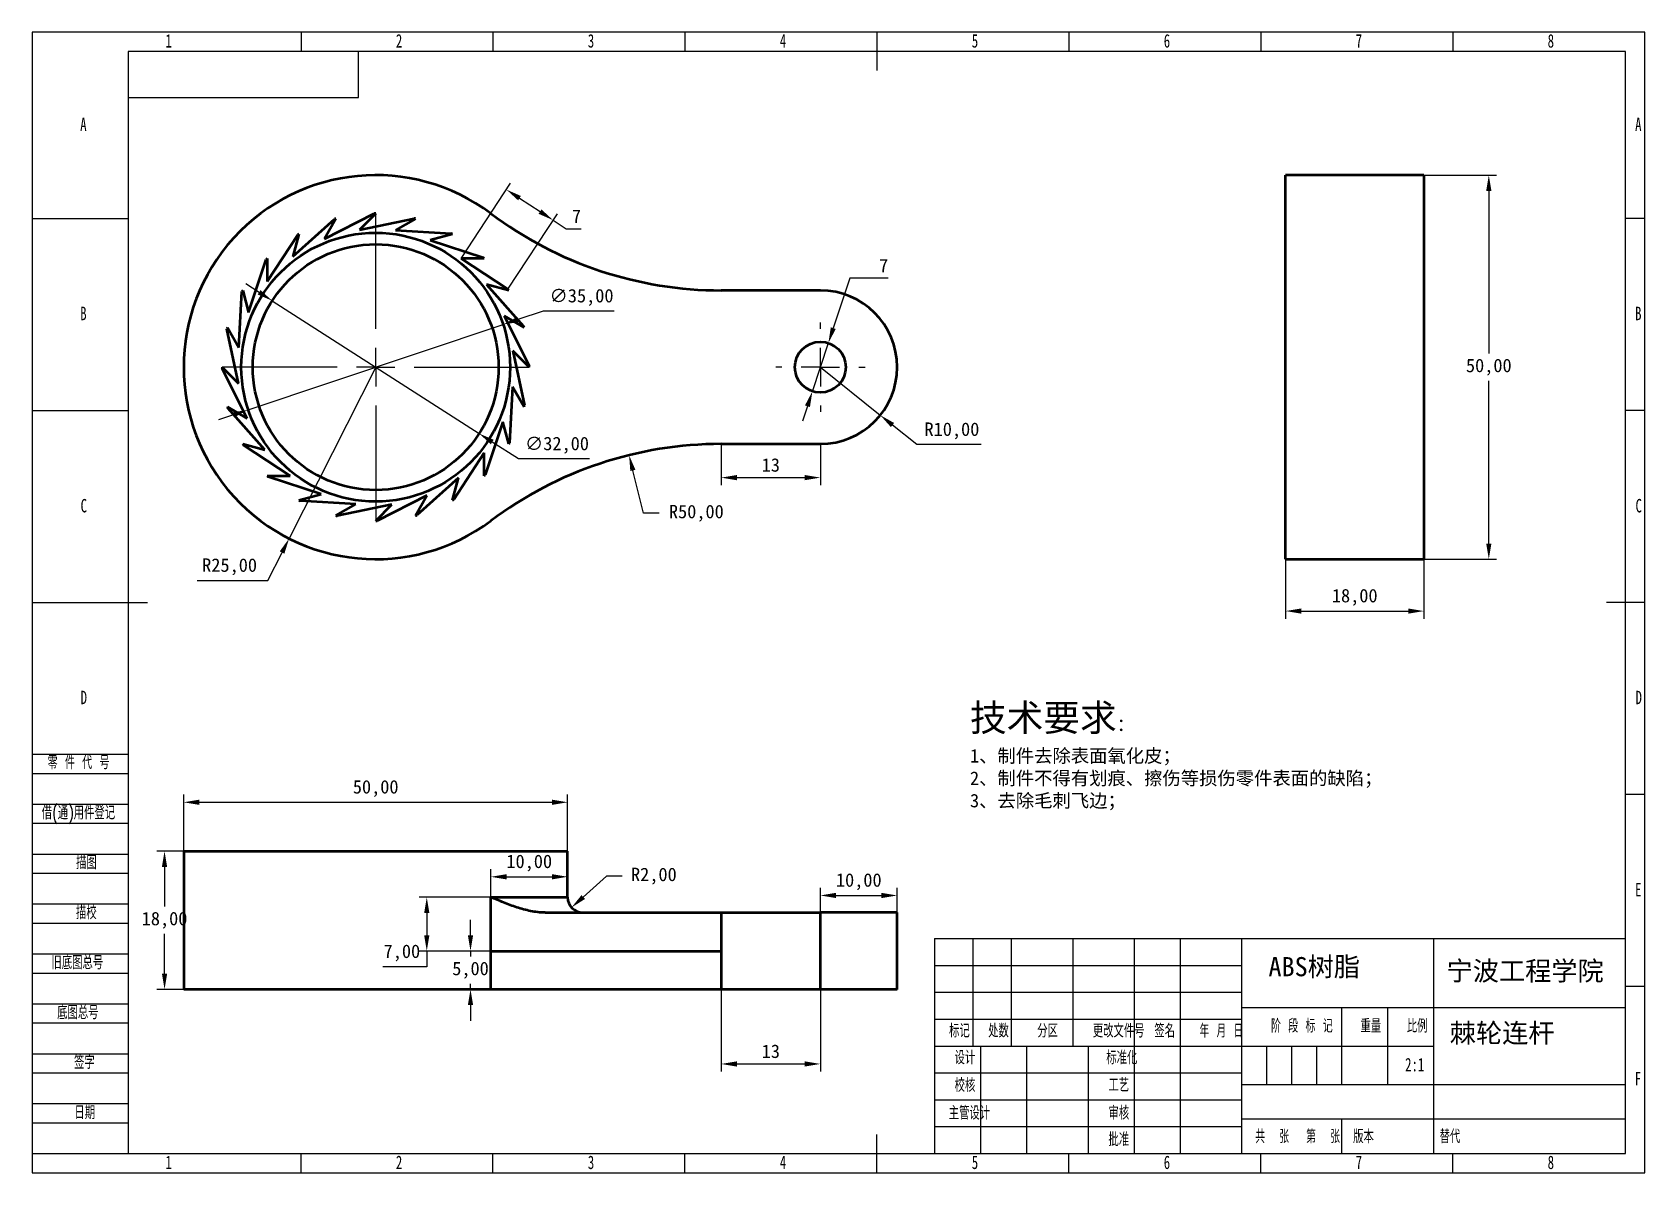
# Model space of a CAD drawing. Header units: millimetres. Extents: x 0 to 420, y 0 to 297.
import ezdxf

# ---------------------------------------------------------------- set-up
doc = ezdxf.new("R2010")
doc.units = ezdxf.units.MM
doc.header["$PDSIZE"] = -1
for name, color, linetype in [('10', 7, 'Continuous'), ('5', 7, 'Continuous'), ('9', 7, 'Continuous'), ('SLD-0', 7, 'Continuous')]:
    doc.layers.add(name, color=color, linetype=linetype)
doc.layers.add('标注层', color=4, linetype='Continuous', lineweight=25)
doc.layers.add('轮廓实线层', color=7, linetype='Continuous', lineweight=50)
doc.styles.add('SLDTEXTSTYLE0', font='TXT', dxfattribs={"width": 0.7, "bigfont": 'bigfont'})
doc.styles.add('SLDTEXTSTYLE1', font='TXT', dxfattribs={"width": 0.62, "bigfont": 'bigfont'})
doc.styles.add('SLDTEXTSTYLE2', font='TXT', dxfattribs={"width": 0.614286, "bigfont": 'bigfont'})
doc.styles.add('SLDTEXTSTYLE3', font='TXT', dxfattribs={"width": 0.6, "bigfont": 'bigfont'})
doc.styles.add('SLDTEXTSTYLE4', font='TXT', dxfattribs={"width": 0.7})
doc.dimstyles.new('ISO-25', dxfattribs={"dimtxt": 2.5, "dimasz": 2.5, "dimexe": 1.25, "dimexo": 0.625, "dimtad": 1, "dimtxsty": 'Standard', "dimcen": 2.5, "dimadec": 0, "dimazin": 0, "dimtfac": 1, "dimtmove": 0, "dimatfit": 3, "dimfxl": 1, "dimarcsym": 0})

# ---------------------------------------------------------------- blocks, each defined once
blk = doc.blocks.new('SW_CENTERMARKSYMBOL_0')
at = {"layer": '10', "color": 0}
for p, q in [((0, 10), (0, 40)), ((0, 0), (0, 5)), ((-10, 0), (-40, 0)), ((0, 0), (-5, 0)), ((0, 0), (0, -5)), ((0, 0), (5, 0)), ((10, 0), (40, 0)), ((0, -10), (0, -40))]:
    blk.add_line(p, q, dxfattribs=at)
blk = doc.blocks.new('SW_CENTERMARKSYMBOL_1')
at = {"layer": '10', "color": 0}
for p, q in [((0, 10), (0, 11.63)), ((0, 0), (0, 5)), ((-10, 0), (-11.63, 0)), ((0, 0), (-5, 0)), ((0, 0), (0, -5)), ((0, 0), (5, 0)), ((10, 0), (11.63, 0)), ((0, -10), (0, -11.63))]:
    blk.add_line(p, q, dxfattribs=at)
blk = doc.blocks.new('*D3')
at = {"layer": 'Defpoints', "color": 0, "transparency": 16777216}
for p in [(326.46, 159.78), (362.46, 159.78), (362.46, 146.27)]:
    blk.add_point(p, dxfattribs=at)
at = {"layer": '标注层', "color": 0, "lineweight": -2, "transparency": 16777216}
for p, q in [((326.46, 159.78), (326.46, 144.27)), ((362.46, 159.78), (362.46, 144.27)), ((330.54, 146.27), (358.38, 146.27))]:
    blk.add_line(p, q, dxfattribs=at)
at = {"layer": '标注层', "color": 0, "transparency": 16777216}
for points in [[(330.54, 146.95), (330.54, 145.59), (326.46, 146.27)], [(358.38, 146.95), (358.38, 145.59), (362.46, 146.27)]]:
    blk.add_solid(points, dxfattribs=at)
at = {"layer": '标注层', "color": 0, "transparency": 16777216, "insert": (344.46, 149.84), "char_height": 3.5, "attachment_point": 5}
blk.add_mtext('18,00', dxfattribs=at)
blk = doc.blocks.new('*D4')
at = {"layer": 'Defpoints', "color": 0, "transparency": 16777216}
for p in [(362.46, 259.78), (379.38, 259.78), (362.46, 159.78)]:
    blk.add_point(p, dxfattribs=at)
at = {"layer": '标注层', "color": 0, "lineweight": -2, "transparency": 16777216}
for p, q in [((362.46, 259.78), (381.38, 259.78)), ((379.38, 255.7), (379.38, 213.35)), ((379.38, 163.86), (379.38, 206.22)), ((362.46, 159.78), (381.38, 159.78))]:
    blk.add_line(p, q, dxfattribs=at)
at = {"layer": '标注层', "color": 0, "transparency": 16777216}
for points in [[(378.7, 255.7), (380.06, 255.7), (379.38, 259.78)], [(378.7, 163.86), (380.06, 163.86), (379.38, 159.78)]]:
    blk.add_solid(points, dxfattribs=at)
at = {"layer": '标注层', "color": 0, "transparency": 16777216, "insert": (379.38, 209.78), "char_height": 3.5, "attachment_point": 5}
blk.add_mtext('50,00', dxfattribs=at)
blk = doc.blocks.new('*D5')
at = {"layer": 'Defpoints', "color": 0, "transparency": 16777216}
for p in [(207.36, 216.08), (203.2, 203.49)]:
    blk.add_point(p, dxfattribs=at)
at = {"layer": '标注层', "color": 0, "lineweight": -2, "transparency": 16777216}
for p, q in [((212.94, 232.93), (208.64, 219.95)), ((222.92, 232.93), (212.94, 232.93)), ((203.2, 203.49), (207.36, 216.08)), ((201.91, 199.61), (200.63, 195.74))]:
    blk.add_line(p, q, dxfattribs=at)
at = {"layer": '标注层', "color": 0, "transparency": 16777216}
for points in [[(208, 220.16), (209.29, 219.74), (207.36, 216.08)], [(201.27, 199.83), (202.56, 199.4), (203.2, 203.49)]]:
    blk.add_solid(points, dxfattribs=at)
at = {"layer": '标注层', "color": 0, "transparency": 16777216, "insert": (221.75, 236.2), "char_height": 3.5, "attachment_point": 5}
blk.add_mtext('7', dxfattribs=at)
blk = doc.blocks.new('*D6')
at = {"layer": 'Defpoints', "color": 0, "transparency": 16777216}
for p in [(205.28, 209.78), (220.88, 197.27)]:
    blk.add_point(p, dxfattribs=at)
at = {"layer": '标注层', "color": 0, "lineweight": -2, "transparency": 16777216}
for p, q in [((205.28, 209.78), (220.88, 197.27)), ((230.43, 189.61), (224.06, 194.72)), ((247.12, 189.61), (230.43, 189.61))]:
    blk.add_line(p, q, dxfattribs=at)
at = {"layer": '标注层', "color": 0, "transparency": 16777216}
blk.add_solid([(224.49, 195.25), (223.64, 194.19), (220.88, 197.27)], dxfattribs=at)
at = {"layer": '标注层', "color": 0, "transparency": 16777216, "insert": (239.54, 193.18), "char_height": 3.5, "attachment_point": 5}
blk.add_mtext('R10,00', dxfattribs=at)
blk = doc.blocks.new('*D7')
at = {"layer": 'Defpoints', "color": 0, "transparency": 16777216}
for p in [(39.45, 83.74), (34.46, 47.74), (39.45, 47.74)]:
    blk.add_point(p, dxfattribs=at)
at = {"layer": '标注层', "color": 0, "lineweight": -2, "transparency": 16777216}
for p, q in [((39.45, 83.74), (32.46, 83.74)), ((34.46, 79.66), (34.46, 69.31)), ((34.46, 51.82), (34.46, 62.18)), ((39.45, 47.74), (32.46, 47.74))]:
    blk.add_line(p, q, dxfattribs=at)
at = {"layer": '标注层', "color": 0, "transparency": 16777216}
for points in [[(33.78, 79.66), (35.14, 79.66), (34.46, 83.74)], [(33.78, 51.82), (35.14, 51.82), (34.46, 47.74)]]:
    blk.add_solid(points, dxfattribs=at)
at = {"layer": '标注层', "color": 0, "transparency": 16777216, "insert": (34.46, 65.74), "char_height": 3.5, "attachment_point": 5}
blk.add_mtext('18,00', dxfattribs=at)
blk = doc.blocks.new('*D8')
at = {"layer": 'Defpoints', "color": 0, "transparency": 16777216}
for p in [(139.45, 96.48), (39.45, 83.74), (139.45, 83.74)]:
    blk.add_point(p, dxfattribs=at)
at = {"layer": '标注层', "color": 0, "lineweight": -2, "transparency": 16777216}
for p, q in [((39.45, 83.74), (39.45, 98.48)), ((139.45, 83.74), (139.45, 98.48)), ((43.53, 96.48), (135.37, 96.48))]:
    blk.add_line(p, q, dxfattribs=at)
at = {"layer": '标注层', "color": 0, "transparency": 16777216}
for points in [[(43.53, 97.16), (43.53, 95.8), (39.45, 96.48)], [(135.37, 97.16), (135.37, 95.8), (139.45, 96.48)]]:
    blk.add_solid(points, dxfattribs=at)
at = {"layer": '标注层', "color": 0, "transparency": 16777216, "insert": (89.45, 100.05), "char_height": 3.5, "attachment_point": 5}
blk.add_mtext('50,00', dxfattribs=at)
blk = doc.blocks.new('*D9')
at = {"layer": 'Defpoints', "color": 0, "transparency": 16777216}
for p in [(179.45, 47.74), (205.28, 47.74), (205.28, 28.33)]:
    blk.add_point(p, dxfattribs=at)
at = {"layer": '标注层', "color": 0, "lineweight": -2, "transparency": 16777216}
for p, q in [((179.45, 47.74), (179.45, 26.33)), ((205.28, 47.74), (205.28, 26.33)), ((183.53, 28.33), (201.2, 28.33))]:
    blk.add_line(p, q, dxfattribs=at)
at = {"layer": '标注层', "color": 0, "transparency": 16777216}
for points in [[(183.53, 29.01), (183.53, 27.65), (179.45, 28.33)], [(201.2, 29.01), (201.2, 27.65), (205.28, 28.33)]]:
    blk.add_solid(points, dxfattribs=at)
at = {"layer": '标注层', "color": 0, "transparency": 16777216, "insert": (192.37, 31.61), "char_height": 3.5, "attachment_point": 5}
blk.add_mtext('13', dxfattribs=at)
blk = doc.blocks.new('*D10')
at = {"layer": 'Defpoints', "color": 0, "transparency": 16777216}
for p in [(225.28, 72.21), (205.28, 67.74), (225.28, 67.74)]:
    blk.add_point(p, dxfattribs=at)
at = {"layer": '标注层', "color": 0, "lineweight": -2, "transparency": 16777216}
for p, q in [((205.28, 67.74), (205.28, 74.21)), ((209.36, 72.21), (221.2, 72.21)), ((225.28, 67.74), (225.28, 74.21))]:
    blk.add_line(p, q, dxfattribs=at)
at = {"layer": '标注层', "color": 0, "transparency": 16777216}
for points in [[(209.36, 72.89), (209.36, 71.53), (205.28, 72.21)], [(221.2, 72.89), (221.2, 71.53), (225.28, 72.21)]]:
    blk.add_solid(points, dxfattribs=at)
at = {"layer": '标注层', "color": 0, "transparency": 16777216, "insert": (215.28, 75.78), "char_height": 3.5, "attachment_point": 5}
blk.add_mtext('10,00', dxfattribs=at)
blk = doc.blocks.new('*D11')
at = {"layer": 'Defpoints', "color": 0, "transparency": 16777216}
for p in [(119.45, 57.74), (114.15, 47.74), (119.45, 47.74)]:
    blk.add_point(p, dxfattribs=at)
at = {"layer": '标注层', "color": 0, "lineweight": -2, "transparency": 16777216}
for p, q in [((114.15, 61.82), (114.15, 65.9)), ((119.45, 57.74), (112.15, 57.74)), ((114.15, 57.74), (114.15, 56.31)), ((119.45, 47.74), (112.15, 47.74)), ((114.15, 47.74), (114.15, 49.18)), ((114.15, 43.66), (114.15, 39.58))]:
    blk.add_line(p, q, dxfattribs=at)
at = {"layer": '标注层', "color": 0, "transparency": 16777216}
for points in [[(113.47, 61.82), (114.83, 61.82), (114.15, 57.74)], [(113.47, 43.66), (114.83, 43.66), (114.15, 47.74)]]:
    blk.add_solid(points, dxfattribs=at)
at = {"layer": '标注层', "color": 0, "transparency": 16777216, "insert": (114.15, 52.74), "char_height": 3.5, "attachment_point": 5}
blk.add_mtext('5,00', dxfattribs=at)
blk = doc.blocks.new('*D12')
at = {"layer": 'Defpoints', "color": 0, "transparency": 16777216}
for p in [(119.45, 71.74), (102.76, 57.74), (119.45, 57.74)]:
    blk.add_point(p, dxfattribs=at)
at = {"layer": '标注层', "color": 0, "lineweight": -2, "transparency": 16777216}
for p, q in [((119.45, 71.74), (100.76, 71.74)), ((102.76, 67.66), (102.76, 61.82)), ((119.45, 57.74), (100.76, 57.74)), ((102.76, 57.74), (102.76, 53.66)), ((102.76, 53.66), (91.32, 53.66))]:
    blk.add_line(p, q, dxfattribs=at)
at = {"layer": '标注层', "color": 0, "transparency": 16777216}
for points in [[(102.08, 67.66), (103.44, 67.66), (102.76, 71.74)], [(102.08, 61.82), (103.44, 61.82), (102.76, 57.74)]]:
    blk.add_solid(points, dxfattribs=at)
at = {"layer": '标注层', "color": 0, "transparency": 16777216, "insert": (96.28, 57.23), "char_height": 3.5, "attachment_point": 5}
blk.add_mtext('7,00', dxfattribs=at)
blk = doc.blocks.new('*D13')
at = {"layer": 'Defpoints', "color": 0, "transparency": 16777216}
for p in [(143.45, 71.74), (140.47, 69.08)]:
    blk.add_point(p, dxfattribs=at)
at = {"layer": '标注层', "color": 0, "lineweight": -2, "transparency": 16777216}
for p, q in [((149.59, 77.24), (143.51, 71.8)), ((153.67, 77.24), (149.59, 77.24))]:
    blk.add_line(p, q, dxfattribs=at)
at = {"layer": '标注层', "color": 0, "transparency": 16777216}
blk.add_solid([(143.06, 72.3), (143.97, 71.29), (140.47, 69.08)], dxfattribs=at)
at = {"layer": '标注层', "color": 0, "transparency": 16777216, "insert": (161.91, 77.24), "char_height": 3.5, "attachment_point": 5}
blk.add_mtext('R2,00', dxfattribs=at)
blk = doc.blocks.new('*D14')
at = {"layer": 'Defpoints', "color": 0, "transparency": 16777216}
for p in [(139.45, 77.07), (119.45, 71.74), (139.45, 71.74)]:
    blk.add_point(p, dxfattribs=at)
at = {"layer": '标注层', "color": 0, "lineweight": -2, "transparency": 16777216}
for p, q in [((119.45, 71.74), (119.45, 79.07)), ((123.53, 77.07), (135.37, 77.07)), ((139.45, 71.74), (139.45, 79.07))]:
    blk.add_line(p, q, dxfattribs=at)
at = {"layer": '标注层', "color": 0, "transparency": 16777216}
for points in [[(123.53, 77.75), (123.53, 76.39), (119.45, 77.07)], [(135.37, 77.75), (135.37, 76.39), (139.45, 77.07)]]:
    blk.add_solid(points, dxfattribs=at)
at = {"layer": '标注层', "color": 0, "transparency": 16777216, "insert": (129.45, 80.64), "char_height": 3.5, "attachment_point": 5}
blk.add_mtext('10,00', dxfattribs=at)
blk = doc.blocks.new('*D15')
at = {"layer": 'Defpoints', "color": 0, "transparency": 16777216}
for p in [(62.52, 227.07), (116.38, 192.5)]:
    blk.add_point(p, dxfattribs=at)
at = {"layer": '标注层', "color": 0, "lineweight": -2, "transparency": 16777216}
for p, q in [((59.09, 229.27), (55.65, 231.47)), ((62.52, 227.07), (116.38, 192.5)), ((126.69, 185.89), (119.82, 190.29)), ((145.13, 185.89), (126.69, 185.89))]:
    blk.add_line(p, q, dxfattribs=at)
at = {"layer": '标注层', "color": 0, "transparency": 16777216}
for points in [[(59.45, 229.84), (58.72, 228.7), (62.52, 227.07)], [(120.18, 190.87), (119.45, 189.72), (116.38, 192.5)]]:
    blk.add_solid(points, dxfattribs=at)
at = {"layer": '标注层', "color": 0, "transparency": 16777216, "insert": (136.67, 189.45), "char_height": 3.5, "attachment_point": 5}
blk.add_mtext('∅32,00', dxfattribs=at)
blk = doc.blocks.new('*D16')
at = {"layer": 'Defpoints', "color": 0, "transparency": 16777216}
for p in [(122.64, 220.89), (56.26, 198.67)]:
    blk.add_point(p, dxfattribs=at)
at = {"layer": '标注层', "color": 0, "lineweight": -2, "transparency": 16777216}
for p, q in [((133.09, 224.39), (126.51, 222.19)), ((151.53, 224.39), (133.09, 224.39)), ((56.26, 198.67), (122.64, 220.89)), ((52.39, 197.38), (48.53, 196.08))]:
    blk.add_line(p, q, dxfattribs=at)
at = {"layer": '标注层', "color": 0, "transparency": 16777216}
for points in [[(126.3, 222.83), (126.73, 221.54), (122.64, 220.89)], [(52.18, 198.02), (52.61, 196.73), (56.26, 198.67)]]:
    blk.add_solid(points, dxfattribs=at)
at = {"layer": '标注层', "color": 0, "transparency": 16777216, "insert": (143.07, 227.95), "char_height": 3.5, "attachment_point": 5}
blk.add_mtext('∅35,00', dxfattribs=at)
blk = doc.blocks.new('*D17')
at = {"layer": 'Defpoints', "color": 0, "transparency": 16777216}
for p in [(135.67, 248.06), (111.74, 238.07), (123.91, 230.1)]:
    blk.add_point(p, dxfattribs=at)
at = {"layer": '标注层', "color": 0, "lineweight": -2, "transparency": 16777216}
for p, q in [((111.74, 238.07), (124.59, 257.7)), ((126.91, 253.8), (132.26, 250.3)), ((123.91, 230.1), (136.77, 249.73)), ((135.67, 248.06), (139.08, 245.83)), ((139.08, 245.83), (142.94, 245.83))]:
    blk.add_line(p, q, dxfattribs=at)
at = {"layer": '标注层', "color": 0, "transparency": 16777216}
for points in [[(127.28, 254.36), (126.54, 253.23), (123.5, 256.03)], [(132.63, 250.86), (131.88, 249.73), (135.67, 248.06)]]:
    blk.add_solid(points, dxfattribs=at)
at = {"layer": '标注层', "color": 0, "transparency": 16777216, "insert": (141.77, 249.1), "char_height": 3.5, "attachment_point": 5}
blk.add_mtext('7', dxfattribs=at)
blk = doc.blocks.new('*D18')
at = {"layer": 'Defpoints', "color": 0, "transparency": 16777216}
for p in [(89.45, 209.78), (66.9, 165.16)]:
    blk.add_point(p, dxfattribs=at)
at = {"layer": '标注层', "color": 0, "lineweight": -2, "transparency": 16777216}
for p, q in [((89.45, 209.78), (66.9, 165.16)), ((61.38, 154.23), (65.06, 161.51)), ((42.94, 154.23), (61.38, 154.23))]:
    blk.add_line(p, q, dxfattribs=at)
at = {"layer": '标注层', "color": 0, "transparency": 16777216}
blk.add_solid([(64.46, 161.82), (65.67, 161.21), (66.9, 165.16)], dxfattribs=at)
at = {"layer": '标注层', "color": 0, "transparency": 16777216, "insert": (51.4, 157.79), "char_height": 3.5, "attachment_point": 5}
blk.add_mtext('R25,00', dxfattribs=at)
blk = doc.blocks.new('*D19')
at = {"layer": 'Defpoints', "color": 0, "transparency": 16777216}
for p in [(155.46, 186.86), (179.45, 89.78)]:
    blk.add_point(p, dxfattribs=at)
at = {"layer": '标注层', "color": 0, "lineweight": -2, "transparency": 16777216}
for p, q in [((159.2, 171.73), (156.44, 182.9)), ((163.28, 171.73), (159.2, 171.73))]:
    blk.add_line(p, q, dxfattribs=at)
at = {"layer": '标注层', "color": 0, "transparency": 16777216}
blk.add_solid([(157.1, 183.06), (155.78, 182.74), (155.46, 186.86)], dxfattribs=at)
at = {"layer": '标注层', "color": 0, "transparency": 16777216, "insert": (172.97, 171.73), "char_height": 3.5, "attachment_point": 5}
blk.add_mtext('R50,00', dxfattribs=at)
blk = doc.blocks.new('*D20')
at = {"layer": 'Defpoints', "color": 0, "transparency": 16777216}
for p in [(179.45, 189.78), (205.28, 189.78), (205.28, 181.02)]:
    blk.add_point(p, dxfattribs=at)
at = {"layer": '标注层', "color": 0, "lineweight": -2, "transparency": 16777216}
for p, q in [((179.45, 189.78), (179.45, 179.02)), ((205.28, 189.78), (205.28, 179.02)), ((183.53, 181.02), (201.2, 181.02))]:
    blk.add_line(p, q, dxfattribs=at)
at = {"layer": '标注层', "color": 0, "transparency": 16777216}
for points in [[(183.53, 181.7), (183.53, 180.34), (179.45, 181.02)], [(201.2, 181.7), (201.2, 180.34), (205.28, 181.02)]]:
    blk.add_solid(points, dxfattribs=at)
at = {"layer": '标注层', "color": 0, "transparency": 16777216, "insert": (192.37, 184.29), "char_height": 3.5, "attachment_point": 5}
blk.add_mtext('13', dxfattribs=at)

msp = doc.modelspace()

# ---------------------------------------------------------------- linework, layer by layer
at = {"layer": '10', "color": 7}
for p, q in [((0, 109), (25, 109)), ((0, 104), (25, 104)), ((0, 96), (25, 96)), ((0, 91), (25, 91)), ((0, 83), (25, 83)), ((0, 78), (25, 78)), ((0, 70), (25, 70)), ((0, 65), (25, 65)), ((0, 57), (25, 57)), ((0, 52), (25, 52)), ((235, 54), (315, 54)), ((235, 47), (315, 47)), ((0, 44), (25, 44)), ((0, 39), (25, 39)), ((0, 31), (25, 31)), ((0, 26), (25, 26)), ((0, 18), (25, 18)), ((0, 13), (25, 13))]:
    msp.add_line(p, q, dxfattribs=at)
at = {"layer": '10', "color": 7, "lineweight": 25}
for p, q in [((245, 61), (245, 33)), ((255, 61), (255, 33)), ((271, 61), (271, 33)), ((287, 61), (287, 5)), ((299, 61), (299, 5)), ((315, 61), (315, 5)), ((365, 61), (365, 33)), ((315, 43), (415, 43)), ((340.986, 43), (340.986, 23)), ((353, 43), (353, 23)), ((235, 40), (315, 40)), ((235, 33), (365, 33)), ((247, 33), (247, 5)), ((259, 33), (259, 5)), ((275, 33), (275, 5)), ((365, 33), (365, 5)), ((235, 26), (315, 26)), ((315, 23), (415, 23)), ((235, 19), (315, 19)), ((315, 14), (415, 14)), ((235, 12), (315, 12))]:
    msp.add_line(p, q, dxfattribs=at)
at = {"layer": '5'}
for p, q in [((70, 297), (70, 292)), ((120, 297), (120, 292)), ((170, 297), (170, 292)), ((270, 297), (270, 292)), ((320, 297), (320, 292)), ((370, 297), (370, 292)), ((0, 248.5), (25, 248.5)), ((420, 248.5), (415, 248.5)), ((0, 198.5), (25, 198.5)), ((420, 198.5), (415, 198.5)), ((420, 98.5), (415, 98.5)), ((420, 48.5), (415, 48.5)), ((70, 0), (70, 5)), ((120, 0), (120, 5)), ((170, 0), (170, 5)), ((270, 0), (270, 5)), ((320, 0), (320, 5)), ((370, 0), (370, 5))]:
    msp.add_line(p, q, dxfattribs=at)
at = {"layer": '5', "lineweight": 25}
for p, q in [((220, 297), (220, 287)), ((0, 148.5), (30, 148.5)), ((420, 148.5), (410, 148.5)), ((220, 0), (220, 10))]:
    msp.add_line(p, q, dxfattribs=at)
at = {"layer": '5', "color": 7, "lineweight": 25}
for p, q in [((415, 292), (25, 292)), ((25, 292), (25, 5)), ((85, 280), (85, 292)), ((415, 5), (415, 292)), ((25, 280), (85, 280)), ((235, 61), (415, 61)), ((235, 61), (235, 5)), ((0, 5), (415, 5))]:
    msp.add_line(p, q, dxfattribs=at)
at = {"layer": '9', "color": 7}
for p, q in [((420, 297), (0, 297)), ((0, 297), (0, 0)), ((420, 148.5), (420, 297)), ((420, 0), (420, 148.5)), ((0, 0), (420, 0))]:
    msp.add_line(p, q, dxfattribs=at)
at = {"layer": 'SLD-0'}
for p, q in [((321.5, 33), (321.5, 23)), ((328, 33), (328, 23)), ((334.5, 33), (334.5, 23))]:
    msp.add_line(p, q, dxfattribs=at)
at = {"layer": 'SLD-0', "lineweight": 25}
msp.add_line((340.986, 14), (340.986, 5), dxfattribs=at)
at = {"layer": '轮廓实线层'}
for p, q in [((362.456, 259.782), (326.456, 259.782)), ((326.456, 209.782), (326.456, 259.782)), ((362.456, 259.782), (362.456, 159.782)), ((67.9, 238.627), (78.748, 248.323)), ((76.1, 243.223), (89.088, 249.78)), ((79.1, 248.419), (76.1, 243.223)), ((89.453, 249.782), (85.21, 245.539)), ((85.21, 245.539), (99.453, 248.512)), ((99.805, 248.419), (94.609, 245.419)), ((61.168, 232.066), (69.137, 244.239)), ((69.453, 244.423), (67.9, 238.627)), ((94.609, 245.419), (109.136, 244.604)), ((109.453, 244.423), (103.657, 242.87)), ((103.657, 242.87), (117.478, 238.323)), ((56.364, 223.986), (60.912, 237.807)), ((61.168, 238.066), (61.168, 232.066)), ((111.737, 238.066), (123.91, 230.097)), ((117.737, 238.066), (111.737, 238.066)), ((118.298, 231.335), (127.994, 220.486)), ((124.094, 229.782), (118.298, 231.335)), ((53.816, 214.938), (54.631, 229.465)), ((54.812, 229.782), (56.364, 223.986)), ((205.278, 229.782), (179.453, 229.782)), ((122.893, 223.135), (129.451, 210.147)), ((128.09, 220.135), (122.893, 223.135)), ((53.695, 205.539), (50.723, 219.782)), ((50.816, 220.135), (53.816, 214.938)), ((125.21, 214.024), (128.182, 199.782)), ((129.453, 209.782), (125.21, 214.024)), ((49.453, 209.782), (53.695, 205.539)), ((56.012, 196.429), (49.454, 209.417)), ((326.456, 159.782), (326.456, 209.782)), ((125.09, 204.625), (124.275, 190.098)), ((128.09, 199.429), (125.09, 204.625)), ((50.816, 199.429), (56.012, 196.429)), ((60.607, 188.229), (50.912, 199.077)), ((122.541, 195.577), (117.994, 181.757)), ((124.094, 189.782), (122.541, 195.577)), ((54.812, 189.782), (60.607, 188.229)), ((67.168, 181.497), (54.995, 189.467)), ((179.453, 189.782), (205.278, 189.782)), ((117.737, 187.497), (109.768, 175.325)), ((117.737, 181.497), (117.737, 187.497)), ((61.168, 181.497), (67.168, 181.497)), ((75.248, 176.694), (61.427, 181.241)), ((111.005, 180.936), (100.157, 171.241)), ((109.453, 175.141), (111.005, 180.936)), ((69.453, 175.141), (75.248, 176.694)), ((84.296, 174.145), (69.769, 174.96)), ((79.1, 171.145), (84.296, 174.145)), ((93.695, 174.024), (79.453, 171.052)), ((89.453, 169.782), (93.695, 174.024)), ((102.805, 176.341), (89.817, 169.783)), ((99.805, 171.145), (102.805, 176.341)), ((326.456, 159.782), (362.456, 159.782)), ((39.453, 83.745), (39.453, 47.745)), ((39.453, 83.745), (139.453, 83.745)), ((139.453, 71.745), (139.453, 83.745)), ((119.453, 57.745), (119.453, 71.745)), ((119.453, 71.745), (139.453, 71.745)), ((133.561, 67.745), (179.453, 67.745)), ((179.453, 67.745), (179.453, 57.745)), ((179.453, 67.745), (205.278, 67.745)), ((205.278, 47.745), (205.278, 67.745)), ((225.278, 67.745), (205.278, 67.745)), ((225.278, 47.745), (225.278, 67.745)), ((119.453, 47.745), (119.453, 57.745)), ((119.453, 57.745), (179.453, 57.745)), ((179.453, 57.745), (179.453, 47.745)), ((119.453, 47.745), (39.453, 47.745)), ((179.453, 47.745), (119.453, 47.745)), ((205.278, 47.745), (179.453, 47.745)), ((225.278, 47.745), (205.278, 47.745))]:
    msp.add_line(p, q, dxfattribs=at)
for centre, radius in [((89.453, 209.782), 35), ((89.453, 209.782), 32), ((205.278, 209.782), 6.631)]:
    msp.add_circle(centre, radius, dxfattribs=at)
for centre, radius, start, end in [((89.453, 209.782), 50, 53.1301, 306.8699), ((89.453, 209.782), 40, 105, 105.52249), ((89.453, 209.782), 40, 90, 90.52249), ((89.453, 209.782), 40, 75, 75.52249), ((179.453, 329.782), 100, 233.1301, 270), ((89.453, 209.782), 40, 120, 120.52249), ((89.453, 209.782), 40, 60, 60.52249), ((89.453, 209.782), 40, 135, 135.52249), ((89.453, 209.782), 40, 45, 45.52249), ((89.453, 209.782), 40, 150, 150.52249), ((89.453, 209.782), 40, 30, 30.52249), ((205.278, 209.782), 20, 270, 90), ((89.453, 209.782), 40, 165, 165.52249), ((89.453, 209.782), 40, 15, 15.52249), ((89.453, 209.782), 40, 0, 0.52249), ((89.453, 209.782), 40, 180, 180.52249), ((89.453, 209.782), 40, 195, 195.52249), ((89.453, 209.782), 40, 345, 345.52249), ((89.453, 209.782), 40, 210, 210.52249), ((179.453, 89.782), 100, 90, 126.8699), ((89.453, 209.782), 40, 330, 330.52249), ((89.453, 209.782), 40, 225, 225.52249), ((89.453, 209.782), 40, 315, 315.52249), ((89.453, 209.782), 40, 240, 240.52249), ((89.453, 209.782), 40, 300, 300.52249), ((89.453, 209.782), 40, 255, 255.52249), ((89.453, 209.782), 40, 270, 270.52249), ((89.453, 209.782), 40, 285, 285.52249), ((143.453, 71.745), 4, 180, 270)]:
    msp.add_arc(centre, radius, start, end, dxfattribs=at)
msp.add_open_spline([(133.561, 67.745), (132.275, 67.745), (131.026, 67.904), (128.58, 68.391), (127.381, 68.722), (125.033, 69.481), (123.888, 69.907), (122.203, 70.58), (121.646, 70.81), (120.543, 71.275), (119.993, 71.511), (119.453, 71.745)], degree=3, knots=[0, 0, 0, 0, 0.25, 0.25, 0.5, 0.5, 0.75, 0.75, 0.875, 0.875, 1, 1, 1, 1], dxfattribs=at)

# ---------------------------------------------------------------- block references
for name, p in [('SW_CENTERMARKSYMBOL_0', (89.453, 209.782)), ('SW_CENTERMARKSYMBOL_1', (205.278, 209.782))]:
    msp.add_blockref(name, p, dxfattribs=at)

# ---------------------------------------------------------------- texts
at = {"layer": '10', "char_height": 3.5, "attachment_point": 2, "style": 'SLDTEXTSTYLE4'}
for s, insert in [('1', (35.544, 296.52)), ('2', (95.544, 296.52)), ('3', (145.544, 296.52)), ('4', (195.544, 296.52)), ('5', (245.544, 296.52)), ('6', (295.547, 296.52)), ('7', (345.547, 296.52)), ('8', (395.547, 296.52)), ('A', (13.32, 274.77)), ('A', (418.32, 274.77)), ('B', (13.32, 225.52)), ('B', (418.32, 225.52)), ('C', (13.427, 175.465)), ('C', (418.427, 175.465)), ('D', (13.43, 125.52)), ('D', (418.43, 125.52)), ('E', (418.318, 75.465)), ('2:1', (360.084, 29.905)), ('F', (418.224, 26.27)), ('1', (35.544, 4.465)), ('2', (95.544, 4.465)), ('3', (145.544, 4.465)), ('4', (195.544, 4.465)), ('5', (245.544, 4.465)), ('6', (295.547, 4.465)), ('7', (345.547, 4.465)), ('8', (395.547, 4.465))]:
    msp.add_mtext(s, dxfattribs=dict(at, insert=insert))
at = {"layer": '10', "color": 7, "char_height": 3.5}
for s, insert, attachment_point, style in [('零 件 代 号', (4.023, 108.595), 1, 'SLDTEXTSTYLE2'), ('借(通)用件登记', (2.474, 95.499), 1, 'SLDTEXTSTYLE0'), ('描图', (14.111, 82.553), 2, 'SLDTEXTSTYLE0'), ('描校', (14.079, 69.517), 2, 'SLDTEXTSTYLE0'), ('旧底图总号', (5, 56.488), 1, 'SLDTEXTSTYLE0'), ('底图总号', (6.5, 43.486), 1, 'SLDTEXTSTYLE0'), ('标记', (241.492, 38.717), 2, 'SLDTEXTSTYLE0'), ('处数', (251.667, 38.717), 2, 'SLDTEXTSTYLE0'), ('分区', (264.464, 38.717), 2, 'SLDTEXTSTYLE0'), ('更改文件号', (282.982, 38.717), 2, 'SLDTEXTSTYLE0'), ('签名', (294.968, 38.717), 2, 'SLDTEXTSTYLE0'), ('年 月 日', (309.713, 38.717), 2, 'SLDTEXTSTYLE1'), ('阶 段 标 记', (330.688, 39.994), 2, 'SLDTEXTSTYLE2'), ('重量', (348.632, 39.994), 2, 'SLDTEXTSTYLE0'), ('比例', (360.723, 39.994), 2, 'SLDTEXTSTYLE0'), ('签字', (13.585, 30.537), 2, 'SLDTEXTSTYLE0'), ('设计', (242.932, 31.734), 2, 'SLDTEXTSTYLE0'), ('标准化', (283.793, 31.734), 2, 'SLDTEXTSTYLE0'), ('校核', (242.931, 24.556), 2, 'SLDTEXTSTYLE0'), ('工艺', (283.016, 24.599), 2, 'SLDTEXTSTYLE0'), ('日期', (13.662, 17.437), 2, 'SLDTEXTSTYLE0'), ('主管设计', (244.093, 17.33), 2, 'SLDTEXTSTYLE0'), ('审核', (283.016, 17.33), 2, 'SLDTEXTSTYLE0'), ('批准', (282.998, 10.441), 2, 'SLDTEXTSTYLE0'), ('共  张', (322.959, 11.201), 2, 'SLDTEXTSTYLE3'), ('第  张', (336.223, 11.201), 2, 'SLDTEXTSTYLE3'), ('版本', (346.742, 11.201), 2, 'SLDTEXTSTYLE0')]:
    msp.add_mtext(s, dxfattribs=dict(at, insert=insert, attachment_point=attachment_point, style=style))
at = {"layer": 'SLD-0', "insert": (366.561, 11.201), "char_height": 3.5, "attachment_point": 1, "style": 'SLDTEXTSTYLE0'}
msp.add_mtext('替代', dxfattribs=at)
at = {"layer": '标注层', "attachment_point": 1}
for s, width, insert, char_height in [('{\\fFangSong|b0|i0|c134|p49;\\H2x;技术要求\\H0.5x;：\\P1、制件去除表面氧化皮；\\P2、制件不得有划痕、擦伤等损伤零件表面的缺陷；\\P3、去除毛刺飞边；}', 161.3711, (244.251, 121.998), 3.5), ('{\\fFangSong|b0|i0|c134|p49;ABS树脂}', 38.7318, (321.994, 56.165), 5), ('{\\fFangSong|b0|i0|c134|p49;宁波工程学院}', 44.11647, (368.382, 55.064), 5), ('{\\fSimSun|b0|i0|c134|p2;棘轮连杆}', 41.40779, (369.216, 38.874), 5)]:
    msp.add_mtext_dynamic_manual_height_columns(s, width=width, gutter_width=17.5, heights=[0], dxfattribs=dict(at, insert=insert, char_height=char_height))

# ---------------------------------------------------------------- dimensions: what is measured, and where the dimension line sits
at = {"layer": '标注层'}
dim = msp.add_aligned_dim(p1=(111.737, 238.066), p2=(123.91, 230.097), distance=21.471, text='7', dimstyle='ISO-25', override={"dimtxt": 3.5, "dimasz": 4.08, "dimexe": 2, "dimexo": 0, "dimgap": 1.524, "dimtih": 1, "dimtoh": 1, "dimlfac": 0.5, "dimzin": 0, "dimadec": 2, "dimtzin": 0}, dxfattribs=at)
dim.commit()
dim.dimension.update_dxf_attribs({"geometry": '*D17', "text_midpoint": (141.774, 249.1)})
for base, p1, p2, picture, middle in [((379.381, 259.782), (362.456, 159.782), (362.456, 259.782), '*D4', (379.381, 209.782)), ((34.459, 47.745), (39.453, 83.745), (39.453, 47.745), '*D7', (34.459, 65.745)), ((102.763, 57.745), (119.453, 71.745), (119.453, 57.745), '*D12', (96.28, 57.231)), ((114.146, 47.745), (119.453, 57.745), (119.453, 47.745), '*D11', (114.146, 52.745))]:
    dim = msp.add_linear_dim(base=base, p1=p1, p2=p2, angle=90, dimstyle='ISO-25', override={"dimtxt": 3.5, "dimasz": 4.08, "dimexe": 2, "dimexo": 0, "dimgap": 1.524, "dimtih": 1, "dimtoh": 1, "dimlfac": 0.5, "dimzin": 0, "dimadec": 2, "dimtzin": 0}, dxfattribs=at)
    dim.commit()
    dim.dimension.update_dxf_attribs({"geometry": picture, "text_midpoint": middle})
dim = msp.add_diameter_dim_2p(p1=(203.196, 203.487), p2=(207.361, 216.077), text='7', dimstyle='ISO-25', override={"dimtxt": 3.5, "dimasz": 4.08, "dimexe": 2, "dimexo": 0, "dimgap": 1.524, "dimtih": 1, "dimtoh": 1, "dimlfac": 0.5, "dimzin": 0, "dimadec": 2, "dimtzin": 0}, dxfattribs=at)
dim.commit()
dim.dimension.update_dxf_attribs({"geometry": '*D5', "text_midpoint": (221.751, 232.93), "dimtype": 163})
for p1, p2, picture, middle in [((62.521, 227.065), (116.384, 192.498), '*D15', (136.67, 185.886)), ((56.263, 198.671), (122.642, 220.893), '*D16', (143.068, 224.389))]:
    dim = msp.add_diameter_dim_2p(p1=p1, p2=p2, dimstyle='ISO-25', override={"dimtxt": 3.5, "dimasz": 4.08, "dimexe": 2, "dimexo": 0, "dimgap": 1.524, "dimtih": 1, "dimtoh": 1, "dimlfac": 0.5, "dimzin": 0, "dimadec": 2, "dimtzin": 0}, dxfattribs=at)
    dim.commit()
    dim.dimension.update_dxf_attribs({"geometry": picture, "text_midpoint": middle, "dimtype": 163})
for center, mpoint, picture, middle in [((89.453, 209.782), (66.903, 165.156), '*D18', (51.399, 154.228)), ((205.278, 209.782), (220.881, 197.27), '*D6', (239.54, 189.61))]:
    dim = msp.add_radius_dim(center=center, mpoint=mpoint, dimstyle='ISO-25', override={"dimtxt": 3.5, "dimasz": 4.08, "dimexe": 2, "dimexo": 0, "dimgap": 1.524, "dimtih": 1, "dimtoh": 1, "dimlfac": 0.5, "dimzin": 0, "dimadec": 2, "dimtzin": 0}, dxfattribs=at)
    dim.commit()
    dim.dimension.update_dxf_attribs({"geometry": picture, "text_midpoint": middle})
for base, p1, p2, picture, middle in [((205.278, 181.016), (179.453, 189.782), (205.278, 189.782), '*D20', (192.365, 184.29)), ((205.278, 28.332), (179.453, 47.745), (205.278, 47.745), '*D9', (192.365, 31.606))]:
    dim = msp.add_linear_dim(base=base, p1=p1, p2=p2, text='13', dimstyle='ISO-25', override={"dimtxt": 3.5, "dimasz": 4.08, "dimexe": 2, "dimexo": 0, "dimgap": 1.524, "dimtih": 1, "dimtoh": 1, "dimlfac": 0.5, "dimzin": 0, "dimadec": 2, "dimtzin": 0}, dxfattribs=at)
    dim.commit()
    dim.dimension.update_dxf_attribs({"geometry": picture, "text_midpoint": middle})
for center, mpoint, picture, middle in [((179.453, 89.782), (155.458, 186.86), '*D19', (172.969, 171.728)), ((143.453, 71.745), (140.473, 69.077), '*D13', (161.906, 77.244))]:
    dim = msp.add_radius_dim(center=center, mpoint=mpoint, dimstyle='ISO-25', override={"dimtxt": 3.5, "dimasz": 4.08, "dimexe": 2, "dimexo": 0, "dimgap": 1.524, "dimtih": 1, "dimtoh": 1, "dimlfac": 0.5, "dimzin": 0, "dimadec": 2, "dimtzin": 0}, dxfattribs=at)
    dim.commit()
    dim.dimension.update_dxf_attribs({"geometry": picture, "text_midpoint": middle, "dimtype": 164})
for base, p1, p2, picture, middle in [((362.456, 146.271), (326.456, 159.782), (362.456, 159.782), '*D3', (344.456, 149.836)), ((139.453, 96.481), (39.453, 83.745), (139.453, 83.745), '*D8', (89.453, 100.047)), ((139.453, 77.07), (119.453, 71.745), (139.453, 71.745), '*D14', (129.453, 80.635)), ((225.278, 72.214), (205.278, 67.745), (225.278, 67.745), '*D10', (215.278, 75.779))]:
    dim = msp.add_linear_dim(base=base, p1=p1, p2=p2, dimstyle='ISO-25', override={"dimtxt": 3.5, "dimasz": 4.08, "dimexe": 2, "dimexo": 0, "dimgap": 1.524, "dimtih": 1, "dimtoh": 1, "dimlfac": 0.5, "dimzin": 0, "dimadec": 2, "dimtzin": 0}, dxfattribs=at)
    dim.commit()
    dim.dimension.update_dxf_attribs({"geometry": picture, "text_midpoint": middle})

doc.saveas('drawing.dxf')
